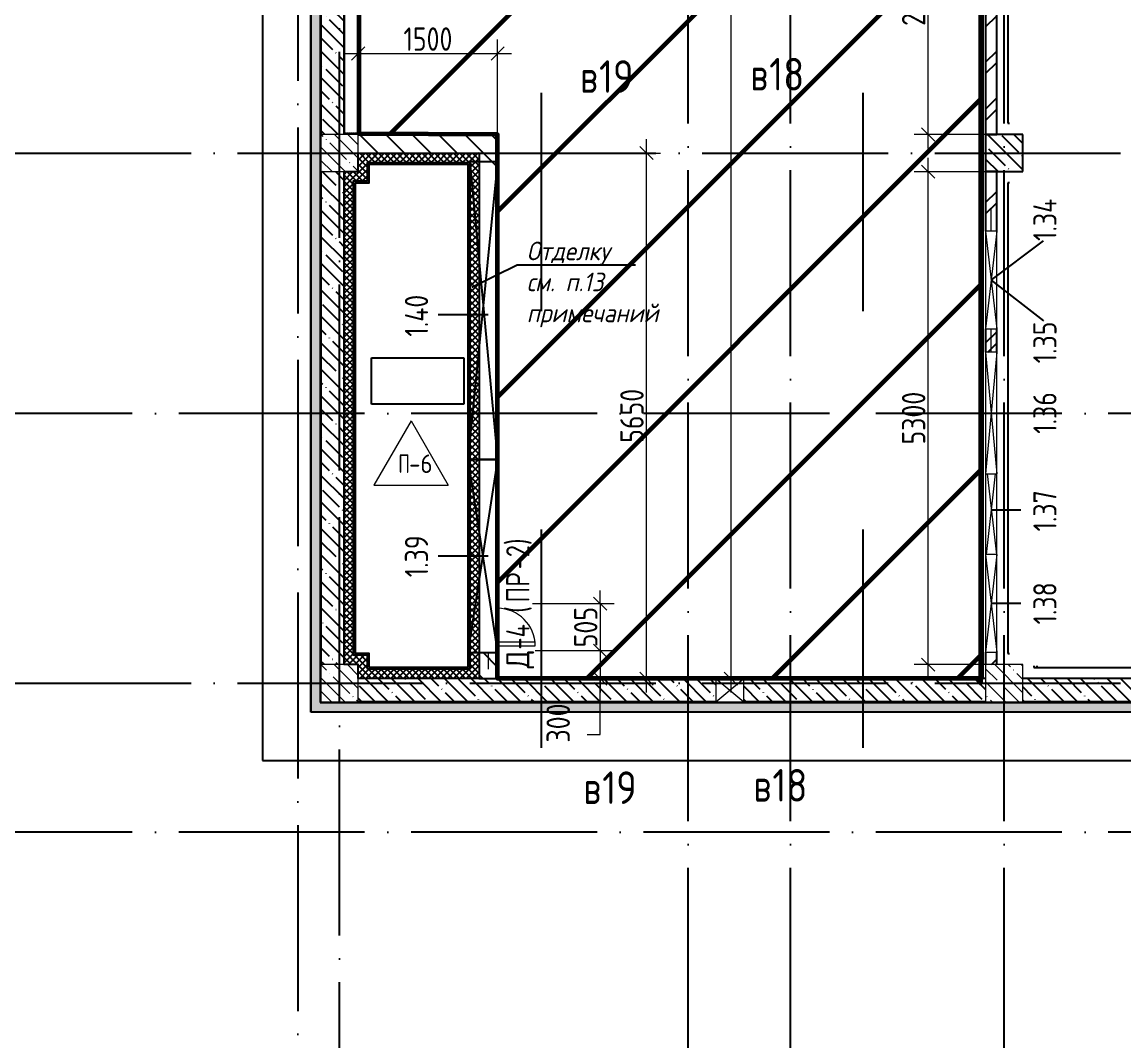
# Model space of a CAD drawing. Header units: millimetres. Extents: x -68946 to 288321, y -402657 to 324925.
# Drawn here: x 123390 to 135244, y 123576 to 134531 of the extents above; entities that cross this region are included whole.
import ezdxf

# ---------------------------------------------------------------- set-up
doc = ezdxf.new("R2010")
doc.units = ezdxf.units.MM
doc.linetypes.add('ADSK_Линия сетки', pattern=[2500, 2000, -250, 0, -250])
doc.linetypes.add('ADSK_Штриховая_ш3 п1_5', pattern=[22.5, 15, -7.5])
doc.layers.get('Defpoints').update_dxf_attribs({"color": 250})
for name, color, linetype, lineweight in [('3.4) ПТ-5         4 вып', 150, 'Continuous', 60), ('A-ANNO-DIMS', 250, 'Continuous', 9), ('A-ANNO-NOTE', 250, 'Continuous', 9), ('A-AREA-BNDY', 7, 'Continuous', 5), ('A-DETL-1', 250, 'Continuous', 53), ('A-DETL-GENF', 250, 'Continuous', 9), ('A-DETL-GENF-1', 250, 'Continuous', 5), ('A-DOOR', 250, 'Continuous', 5), ('A-DOOR-1', 250, 'Continuous', 13), ('A-DOOR-IDEN', 7, 'Continuous', 9), ('A-FLOR-IDEN', 7, 'Continuous', 9), ('A-GENM-1', 250, 'Continuous', 5), ('A-GENM-2', 250, 'Continuous', 5), ('A-GLAZ', 250, 'Continuous', 5), ('A-GLAZ-IDEN', 7, 'Continuous', 9), ('A-WALL', 250, 'Continuous', 9), ('A-WALL-1', 250, 'Continuous', 50), ('A-WALL-2', 250, 'Continuous', 5), ('A-WALL-3', 250, 'Continuous', 13), ('G-ANNO-SYMB-3', 250, 'Continuous', 9), ('G-ANNO-TEXT', 250, 'Continuous', 9), ('I-WALL', 7, 'Continuous', 9), ('I-WALL-1', 250, 'Continuous', 5), ('S-COLS-1', 250, 'Continuous', 5), ('S-COLS-2', 250, 'Continuous', 5), ('Оси-1', 250, 'ADSK_Линия сетки', 9)]:
    doc.layers.add(name, color=color, linetype=linetype, lineweight=lineweight)
doc.layers.add('A-AREA-1', color=4, linetype='ADSK_Штриховая_ш3 п1_5', lineweight=25, true_color=0x00ffff)
doc.layers.add('A-GLAZ-1', color=7, linetype='Continuous', lineweight=5, true_color=0x7f7f7f)
doc.styles.add('GOST Common_1', font='', dxfattribs={"width": 0.9, "height": 250})
doc.styles.add('GOST Common_2', font='', dxfattribs={"width": 0.8, "height": 350})
doc.styles.add('ISOCPEUR_1', font='isocpeur.ttf', dxfattribs={"width": 0.9, "height": 250})
doc.styles.add('ISOCPEUR_I', font='isocpeui.ttf', dxfattribs={"width": 0.9, "height": 12.5})
doc.styles.add('ISOCPEUR_I_1', font='ГОСТ тип А.ttf', dxfattribs={"height": 2500})
doc.styles.add('А3', font='ГОСТ тип А.ttf')
doc.styles.get('GOST Common_1').set_extended_font_data('GOST Common')
doc.styles.get('GOST Common_2').set_extended_font_data('GOST Common')
doc.dimstyles.new('ADSK_Основной_2_5_мм', dxfattribs={"dimscale": 304.8, "dimtxt": 0.824897, "dimasz": 0.463911, "dimexe": 0.492126, "dimexo": 0.001615, "dimgap": 0.098425, "dimtad": 1, "dimdec": 0, "dimlfac": 304.8, "dimdsep": 46, "dimtxsty": 'GOST Common_1', "dimblk1": 'OBLIQUE', "dimblk2": 'OBLIQUE', "dimsah": 1, "dimcen": 0.09, "dimdle": 0.492126, "dimazin": 0, "dimtfac": 1, "dimtdec": 4, "dimtix": 1, "dimtmove": 0, "dimatfit": 3, "dimfxl": 1, "dimtvp": 1, "dimtolj": 1, "dimtzin": 0, "dimlwd": 9, "dimlwe": 9, "dimarcsym": 2})
doc.dimstyles.new('ADSK_Основной_2_5_мм_1', dxfattribs={"dimscale": 304.8, "dimtxt": 0.824897, "dimasz": 0.463911, "dimexe": 0.492126, "dimexo": 0.001615, "dimgap": 0.098425, "dimtad": 1, "dimdec": 0, "dimlfac": 304.8, "dimdsep": 46, "dimtxsty": 'GOST Common_1', "dimblk1": 'OBLIQUE', "dimblk2": 'OBLIQUE', "dimsah": 1, "dimcen": 0.09, "dimdle": 0.492126, "dimazin": 0, "dimtfac": 1, "dimtdec": 4, "dimtix": 1, "dimtmove": 1, "dimatfit": 3, "dimfxl": 1, "dimtvp": 1, "dimtolj": 1, "dimtzin": 0, "dimlwd": 9, "dimlwe": 9, "dimarcsym": 2})
pattern_1 = [(135, (12755.58, 117197.27), (-142.5612, -142.5612), []), (135, (12898.14, 117197.27), (-142.5612, -142.5612), [252.016, -50.403, 3.353, -47.05])]
pattern_2 = [(0, (12755.58, 117197.27), (120.968, 69.841), [80.645, -161.29]), (120, (12755.58, 117197.27), (-120.96808, 69.84086), [80.645, -161.29]), (60, (12755.58, 117197.27), (-8e-05, 139.68186), [0, -161.29, 80.645, 0])]
pattern_3 = [(135, (12755.58, 117197.27), (-141.42136, -141.42136), [])]

# ---------------------------------------------------------------- blocks, each defined once
blk = doc.blocks.new('BSC_Колонна _Прямоугольная - 400x400-V15-АР1_Маркировочный план подвала_ Блок 2_ 3')
at = {"layer": 'S-COLS-1'}
h = blk.add_hatch(dxfattribs=at)
h.set_pattern_fill('FP_25', color=256, style=0, pattern_type=2)
h.set_pattern_definition([(135, (-121200, -10225), (-142.56192, -142.56192), []), (135, (-121057.44, -10225), (-142.56192, -142.56192), [252.016, -50.403, 3.353, -47.05])])
h.paths.add_polyline_path([(200, -200), (200, 200), (-200, 200), (-200, -200)])
at = {"layer": 'S-COLS-2'}
for p, q in [((200, 200), (-200, 200)), ((-200, 200), (-200, -200)), ((200, -200), (200, 200)), ((-200, -200), (200, -200))]:
    blk.add_line(p, q, dxfattribs=at)
blk = doc.blocks.new('BSC_Колонна _Прямоугольная - 400x400-V29-АР1_Маркировочный план подвала_ Блок 2_ 3')
at = {"layer": 'S-COLS-1'}
h = blk.add_hatch(dxfattribs=at)
h.set_pattern_fill('FP_39', color=256, style=0, pattern_type=2)
h.set_pattern_definition([(135, (-114050, -10225), (-142.56192, -142.56192), []), (135, (-113907.44, -10225), (-142.56192, -142.56192), [252.016, -50.403, 3.353, -47.05])])
h.paths.add_polyline_path([(200, -200), (200, 200), (-200, 200), (-200, -200)])
at = {"layer": 'S-COLS-2'}
for p, q in [((200, 200), (-200, 200)), ((-200, 200), (-200, -200)), ((200, -200), (200, 200)), ((-200, -200), (200, -200))]:
    blk.add_line(p, q, dxfattribs=at)
blk = doc.blocks.new('BSC_Колонна _Прямоугольная - 400x400-V34-АР1_Маркировочный план подвала_ Блок 2_ 3')
at = {"layer": 'S-COLS-1'}
h = blk.add_hatch(dxfattribs=at)
h.set_pattern_fill('FP_44', color=256, style=0, pattern_type=2)
h.set_pattern_definition([(135, (-114050, -15925), (-142.56192, -142.56192), []), (135, (-113907.44, -15925), (-142.56192, -142.56192), [252.016, -50.403, 3.353, -47.05])])
h.paths.add_polyline_path([(200, -200), (200, 200), (-200, 200), (-200, -200)])
at = {"layer": 'S-COLS-2'}
for p, q in [((200, 200), (-200, 200)), ((-200, 200), (-200, -200)), ((200, -200), (200, 200)), ((-200, -200), (200, -200))]:
    blk.add_line(p, q, dxfattribs=at)
blk = doc.blocks.new('_Wn_-As_OpeningMEP_wall__Rectangular - _Wn_-As_OpeningMEP_wall__Rectangular-40859516-АР1_Маркировочный план подвала_ Блок 2_ 3')
at = {"layer": 'A-DETL-GENF'}
for p, q in [((385, 60), (-480, 60)), ((-480, -60), (385, -60))]:
    blk.add_line(p, q, dxfattribs=at)
at = {"layer": 'A-DETL-GENF-1'}
for p, q in [((385, -44), (-480, 55)), ((385, 44), (-480, -55))]:
    blk.add_line(p, q, dxfattribs=at)
blk = doc.blocks.new('_Wn_-As_OpeningMEP_wall__Rectangular - _Wn_-As_OpeningMEP_wall__Rectangular-32771076-АР1_Маркировочный план подвала_ Блок 2_ 3')
at = {"layer": 'A-DETL-GENF'}
for p, q in [((655, 60), (-655, 60)), ((-655, 60), (-655, -60)), ((655, -60), (655, 60)), ((-655, -60), (655, -60))]:
    blk.add_line(p, q, dxfattribs=at)
at = {"layer": 'A-DETL-GENF-1'}
for p, q in [((655, -60), (-655, 60)), ((655, 60), (-655, -60)), ((-655, 60), (-655, -60)), ((655, -60), (655, 60))]:
    blk.add_line(p, q, dxfattribs=at)
blk = doc.blocks.new('_Wn_-As_OpeningMEP_wall__Rectangular - _Wn_-As_OpeningMEP_wall__Rectangular-35396657-АР1_Маркировочный план подвала_ Блок 2_ 3')
at = {"layer": 'A-DETL-GENF'}
for p, q in [((525, 60), (-525, 60)), ((-525, 60), (-525, -60)), ((525, -60), (525, 60)), ((-525, -60), (525, -60))]:
    blk.add_line(p, q, dxfattribs=at)
at = {"layer": 'A-DETL-GENF-1'}
for p, q in [((525, -60), (-525, 60)), ((525, 60), (-525, -60)), ((-525, 60), (-525, -60)), ((525, -60), (525, 60))]:
    blk.add_line(p, q, dxfattribs=at)
blk = doc.blocks.new('_Wn_-As_OpeningMEP_wall__Rectangular - _Wn_-As_OpeningMEP_wall__Rectangular-32492920-АР1_Маркировочный план подвала_ Блок 2_ 3')
at = {"layer": 'A-DETL-GENF'}
for p, q in [((150, 125), (-150, 125)), ((-150, 125), (-150, -125)), ((150, -125), (150, 125)), ((-150, -125), (150, -125))]:
    blk.add_line(p, q, dxfattribs=at)
at = {"layer": 'A-DETL-GENF-1'}
for p, q in [((150, -125), (-150, 125)), ((150, 125), (-150, -125)), ((-150, 125), (-150, -125)), ((150, -125), (150, 125))]:
    blk.add_line(p, q, dxfattribs=at)
blk = doc.blocks.new('Дверь_СКБ_1Ст - СОШ_Дв_500x1250h_форкамеры-V104-АР1_Маркировочный план подвала_ Блок 2_ 3')
at = {"layer": 'A-DOOR'}
blk.add_arc((215, 100), 405, 90, 180, dxfattribs=at)
at = {"layer": 'A-DOOR-1'}
for p, q in [((215, 505), (175, 505)), ((175, 505), (175, 100)), ((215, 100), (215, 505))]:
    blk.add_line(p, q, dxfattribs=at)
blk = doc.blocks.new('Ом_Перемычка из уголков - A1-1_05-32788940-АР1_Маркировочный план подвала_ Блок 2_ 3')
at = {"layer": 'A-GENM-2'}
for p, q in [((-650, 0), (-400, 0)), ((650, 0), (900, 0))]:
    blk.add_line(p, q, dxfattribs=at)
blk = doc.blocks.new('Ом_Перемычка из уголков - A1-1_31-32789018-АР1_Маркировочный план подвала_ Блок 2_ 3')
at = {"layer": 'A-GENM-2'}
blk.add_line((780, 0), (1030, 0), dxfattribs=at)
blk = doc.blocks.new('Ом_Перемычка из уголков - A4-0_505 100x63x6-V107-АР1_Маркировочный план подвала_ Блок 2_ 3')
at = {"layer": 'A-GENM-2'}
blk.add_line((398, 0), (577, 0), dxfattribs=at)
blk = doc.blocks.new('_Oblique')
at = {"color": 0, "linetype": 'ByBlock', "lineweight": -2}
blk.add_line((-0.5, -0.5), (0.5, 0.5), dxfattribs=at)
blk = doc.blocks.new('*D5519')
at = {"layer": 'A-ANNO-DIMS', "color": 0, "lineweight": 9, "transparency": 16777216}
for p, q in [((133137, 133172), (133137, 136372)), ((133755, 136222), (132987, 136222)), ((133755, 133322), (132987, 133322))]:
    blk.add_line(p, q, dxfattribs=at)
at = {"layer": 'Defpoints', "color": 0, "transparency": 16777216}
for p in [(133137, 136222), (133756, 136222), (133756, 133322)]:
    blk.add_point(p, dxfattribs=at)
at = {"layer": 'A-ANNO-DIMS', "color": 0, "lineweight": 9, "transparency": 16777216, "xscale": 141.4, "yscale": 141.4, "zscale": 141.4}
for p, rotation in [((133137, 136222), 90), ((133137, 133322), 270)]:
    blk.add_blockref('_Oblique', p, dxfattribs=dict(at, rotation=rotation))
at = {"layer": 'A-ANNO-DIMS', "color": 0, "lineweight": 25, "transparency": 16777216, "insert": (132981, 134772), "char_height": 251.4, "width": 756.84, "attachment_point": 5, "rotation": 90, "style": 'А3'}
blk.add_mtext('\\A1;2900', dxfattribs=at)
blk = doc.blocks.new('*D5520')
at = {"layer": 'A-ANNO-DIMS', "color": 0, "lineweight": 9, "transparency": 16777216}
for p, q in [((133137, 127472), (133137, 133072)), ((133755, 132922), (132987, 132922)), ((133755, 127622), (132987, 127622))]:
    blk.add_line(p, q, dxfattribs=at)
at = {"layer": 'Defpoints', "color": 0, "transparency": 16777216}
for p in [(133137, 132922), (133756, 132922), (133756, 127622)]:
    blk.add_point(p, dxfattribs=at)
at = {"layer": 'A-ANNO-DIMS', "color": 0, "lineweight": 9, "transparency": 16777216, "xscale": 141.4, "yscale": 141.4, "zscale": 141.4}
for p, rotation in [((133137, 132922), 90), ((133137, 127622), 270)]:
    blk.add_blockref('_Oblique', p, dxfattribs=dict(at, rotation=rotation))
at = {"layer": 'A-ANNO-DIMS', "color": 0, "lineweight": 25, "transparency": 16777216, "insert": (132981, 130272), "char_height": 251.4, "width": 756.84, "attachment_point": 5, "rotation": 90, "style": 'А3'}
blk.add_mtext('\\A1;5300', dxfattribs=at)
blk = doc.blocks.new('*D5521')
at = {"layer": 'A-ANNO-DIMS', "color": 0, "lineweight": 9, "transparency": 16777216}
for p, q in [((130107, 127322), (130107, 133272)), ((128306, 133122), (130257, 133122)), ((130007, 127472), (130257, 127472))]:
    blk.add_line(p, q, dxfattribs=at)
at = {"layer": 'Defpoints', "color": 0, "transparency": 16777216}
for p in [(128306, 133122), (130107, 133122), (130007, 127472)]:
    blk.add_point(p, dxfattribs=at)
at = {"layer": 'A-ANNO-DIMS', "color": 0, "lineweight": 9, "transparency": 16777216, "xscale": 141.4, "yscale": 141.4, "zscale": 141.4}
for p, rotation in [((130107, 133122), 90), ((130107, 127472), 270)]:
    blk.add_blockref('_Oblique', p, dxfattribs=dict(at, rotation=rotation))
at = {"layer": 'A-ANNO-DIMS', "color": 0, "lineweight": 25, "transparency": 16777216, "insert": (129951, 130297), "char_height": 251.4, "width": 756.84, "attachment_point": 5, "rotation": 90, "style": 'А3'}
blk.add_mtext('\\A1;5650', dxfattribs=at)
blk = doc.blocks.new('*D5522')
at = {"layer": 'A-ANNO-DIMS', "color": 0, "lineweight": 9, "transparency": 16777216}
for p, q in [((127006, 133323), (127006, 134342)), ((128506, 133323), (128506, 134342)), ((126856, 134192), (128656, 134192))]:
    blk.add_line(p, q, dxfattribs=at)
at = {"layer": 'Defpoints', "color": 0, "transparency": 16777216}
for p in [(128506, 134192), (127006, 133322), (128506, 133322)]:
    blk.add_point(p, dxfattribs=at)
at = {"layer": 'A-ANNO-DIMS', "color": 0, "lineweight": 9, "transparency": 16777216, "xscale": 141.4, "yscale": 141.4, "zscale": 141.4, "rotation": 180}
blk.add_blockref('_Oblique', (127006, 134192), dxfattribs=at)
at = {"layer": 'A-ANNO-DIMS', "color": 0, "lineweight": 9, "transparency": 16777216, "xscale": 141.4, "yscale": 141.4, "zscale": 141.4}
blk.add_blockref('_Oblique', (128506, 134192), dxfattribs=at)
at = {"layer": 'A-ANNO-DIMS', "color": 0, "lineweight": 25, "transparency": 16777216, "insert": (127756, 134348), "char_height": 251.4, "width": 700.59, "attachment_point": 5, "style": 'А3'}
blk.add_mtext('\\A1;1500', dxfattribs=at)
blk = doc.blocks.new('*D5591')
at = {"layer": 'A-ANNO-DIMS', "color": 0, "lineweight": 9, "transparency": 16777216}
for p, q in [((129609, 128278), (129609, 128419)), ((128882, 128278), (129759, 128278)), ((129609, 128278), (129609, 127773)), ((128911, 127773), (129759, 127773)), ((129609, 127773), (129609, 127631))]:
    blk.add_line(p, q, dxfattribs=at)
at = {"layer": 'Defpoints', "color": 0, "transparency": 16777216}
for p in [(128881, 128278), (128911, 127773), (129609, 127773)]:
    blk.add_point(p, dxfattribs=at)
at = {"layer": 'A-ANNO-DIMS', "color": 0, "lineweight": 9, "transparency": 16777216, "xscale": 141.4, "yscale": 141.4, "zscale": 141.4}
for p, rotation in [((129609, 128278), 270), ((129609, 127773), 90)]:
    blk.add_blockref('_Oblique', p, dxfattribs=dict(at, rotation=rotation))
at = {"layer": 'A-ANNO-DIMS', "color": 0, "lineweight": 25, "transparency": 16777216, "insert": (129454, 128025), "char_height": 251.4, "width": 567.63, "attachment_point": 5, "rotation": 90, "style": 'А3'}
blk.add_mtext('\\A1;505', dxfattribs=at)
blk = doc.blocks.new('*D5592')
at = {"layer": 'A-ANNO-DIMS', "color": 0, "lineweight": 9, "transparency": 16777216}
for p, q in [((129609, 127923), (129609, 127322)), ((128911, 127773), (129759, 127773)), ((129709, 127472), (129459, 127472)), ((129609, 126870), (129609, 127472)), ((129468, 126870), (129609, 126870))]:
    blk.add_line(p, q, dxfattribs=at)
at = {"layer": 'Defpoints', "color": 0, "transparency": 16777216}
for p in [(128911, 127773), (129609, 127472), (129709, 127472)]:
    blk.add_point(p, dxfattribs=at)
at = {"layer": 'A-ANNO-DIMS', "color": 0, "lineweight": 9, "transparency": 16777216, "xscale": 141.4, "yscale": 141.4, "zscale": 141.4}
for p, rotation in [((129609, 127773), 90), ((129609, 127472), 270)]:
    blk.add_blockref('_Oblique', p, dxfattribs=dict(at, rotation=rotation))
at = {"layer": 'A-ANNO-DIMS', "color": 0, "lineweight": 25, "transparency": 16777216, "insert": (129032, 126784), "char_height": 251.4, "width": 567.63, "attachment_point": 1, "rotation": 90, "line_spacing_factor": 1.022761, "style": 'А3'}
blk.add_mtext('\\A1;300', dxfattribs=at)
blk = doc.blocks.new('*D5499')
at = {"layer": 'A-ANNO-DIMS', "color": 0, "lineweight": 9, "transparency": 16777216}
for p, q in [((131014, 142752), (131014, 127322)), ((131114, 142602), (130864, 142602)), ((131114, 127472), (130864, 127472))]:
    blk.add_line(p, q, dxfattribs=at)
at = {"layer": 'Defpoints', "color": 0, "transparency": 16777216}
for p in [(131114, 142602), (131014, 127472), (131114, 127472)]:
    blk.add_point(p, dxfattribs=at)
at = {"layer": 'A-ANNO-DIMS', "color": 0, "lineweight": 9, "transparency": 16777216, "xscale": 141.4, "yscale": 141.4, "zscale": 141.4}
for p, rotation in [((131014, 142602), 90), ((131014, 127472), 270)]:
    blk.add_blockref('_Oblique', p, dxfattribs=dict(at, rotation=rotation))
at = {"layer": 'A-ANNO-DIMS', "color": 0, "lineweight": 25, "transparency": 16777216, "insert": (130858, 135037), "char_height": 251.4, "width": 833.55, "attachment_point": 5, "rotation": 90, "style": 'А3'}
blk.add_mtext('\\A1;15130', dxfattribs=at)
blk = doc.blocks.new('AAR_СКБ_Марка_Перекрытия - Марка пола-17325028-АР1_Маркировочный план подвала_ Блок 2_ 3')
at = {"layer": 'A-FLOR-IDEN'}
for p, q in [((0, 6.93), (-4, 0)), ((0, 6.93), (4, 0)), ((-4, 0), (4, 0))]:
    blk.add_line(p, q, dxfattribs=at)

msp = doc.modelspace()

# ---------------------------------------------------------------- hatches: boundary and pattern name
at = {"lineweight": 25}
h = msp.add_hatch(dxfattribs=at)
h.set_pattern_fill('ANSI37', color=256, scale=15)
h.set_pattern_definition([(45, (12755.58, 117197.27), (-33.67596, 33.67596), []), (135, (12755.58, 117197.27), (-33.67596, -33.67596), [])])
h.paths.add_polyline_path([(128305.579, 133122.2725), (127005.579, 133122.2725), (127005.579, 132922.2725), (126855.579, 132922.2725), (126855.579, 130322.3919), (126955.579, 130322.3919), (126955.579, 132822.2725), (127105.579, 132822.2725), (127105.579, 133022.2725), (128205.579, 133022.2725), (128205.579, 131383.8719), (128305.579, 131383.9437), (128305.579, 132984.0154)])
h.paths.add_polyline_path([(128305.579, 131382.0205), (128205.579, 131382.0205), (128205.579, 130322.3919), (128305.579, 130322.3919)])
h.paths.add_polyline_path([(128305.579, 130322.3919), (128205.579, 130322.3919), (128205.579, 128789.8184), (128305.579, 128789.8184), (128305.579, 129827.3184)], flags=17)
h.paths.add_polyline_path([(128305.579, 128789.8184), (128205.579, 128789.8184), (128205.579, 127572.2731), (127105.579, 127572.2731), (127105.579, 127722.2725), (126955.579, 127722.2725), (126955.579, 130322.3919), (126855.579, 130322.3919), (126855.579, 127622.2725), (127005.579, 127622.2725), (127005.579, 127472.2731), (128305.579, 127472.2731)])
at = {"layer": '3.4) ПТ-5         4 вып'}
h = msp.add_hatch(dxfattribs=at)
h.set_pattern_fill('ANSI31', color=256, scale=444)
h.paths.add_polyline_path([(165505.5794, 175922.2725), (153204.5565, 175922.2725), (153204.5565, 167092.2731), (149255.5794, 167092.2731), (149255.5784, 175522.2725), (135005.5883, 175522.2725), (135005.5883, 173822.2731), (130555.579, 173822.2731), (130555.579, 175522.2731), (121455.5793, 175522.2731), (121455.5793, 175716.2262), (106155.5788, 175716.2262), (106155.5788, 166612.2956), (110205.5784, 166612.2956), (110205.5784, 156972.2956), (113915.5784, 156952.2731), (113915.5784, 153345.7592), (117855.579, 153345.7592), (117855.579, 136622.2725), (127015.579, 136622.2725), (127015.579, 133327.2725), (128505.579, 133322.2725), (128505.579, 127472.2731), (133700.8917, 127472.2731), (133700.8917, 142722.2735), (146655.5784, 142722.2735), (146655.5784, 139012.2735), (149375.5784, 139012.2735), (149375.5784, 130197.2725), (153220.5784, 130197.2725), (153220.5784, 117287.2731), (157805.5794, 117272.2731), (157805.5784, 128892.2731), (165505.5794, 128892.2731)])
h.paths.add_polyline_path([(131455.5794, 162522.2404), (131855.5794, 162522.2404), (131855.5794, 145322.2729), (131455.5794, 145322.2729)], flags=16)
h.paths.add_polyline_path([(137205.5784, 162322.241), (137205.5784, 162522.2404), (153005.5784, 162522.2404), (153005.5784, 162522.241), (153205.5784, 162522.241), (153205.5784, 145322.2725), (153005.5784, 145322.2725), (153005.5784, 150522.2404), (149255.5794, 150522.2404), (149255.5794, 150722.2404), (153005.5784, 150722.2404), (153005.5784, 154752.4235), (149255.5784, 154752.4235), (149255.5784, 154952.4235), (153005.5784, 154952.4235), (153005.5784, 159702.2731), (149055.5784, 159702.2731), (149055.5784, 159902.2731), (153005.5784, 159902.2731), (153005.5784, 162322.241)], flags=16)
h.paths.add_polyline_path([(136905.5789, 145522.2729), (149255.5784, 145522.2729), (149255.5784, 147472.2729), (152482.3145, 147472.2729), (152482.3145, 145322.2725), (149255.5784, 145322.2725), (136905.5789, 145322.2725)], flags=16)
h.paths.add_polyline_path([(149255.5784, 140862.2725), (153005.5774, 140862.2725), (153005.5774, 140662.2725), (149255.5784, 140662.2725)], flags=16)
h.paths.add_polyline_path([(157805.5794, 171022.3919), (158005.5794, 171022.3919), (158005.5794, 157922.2725), (157805.5794, 157922.2725)], flags=16)
at = {"layer": 'A-WALL', "lineweight": 25}
for points in [[(126605.579, 127222.2731), (126605.579, 136222.2725), (126597.579, 136222.2725), (126597.579, 127222.2731), (126601.7741, 127222.2731)], [(138205.5784, 127214.2731), (138205.5784, 127222.2725), (126597.579, 127222.2731), (126597.579, 127214.2731), (137618.037, 127214.2731)]]:
    msp.add_hatch(color=256, dxfattribs=at).paths.add_polyline_path(points)
at = {"layer": 'A-WALL-2', "lineweight": 25}
h = msp.add_hatch(dxfattribs=at)
h.set_pattern_fill('FP_3', color=256, style=0, pattern_type=2)
h.set_pattern_definition(pattern_2)
h.paths.add_polyline_path([(126497.579, 127214.2731), (126597.579, 127214.2731), (126597.579, 136214.2725), (126497.579, 136214.2725), (126497.579, 127222.2731), (126495.579, 127222.2731), (126495.579, 127214.2731)])
h = msp.add_hatch(dxfattribs=at)
h.set_pattern_fill('FP_3', color=256, style=0, pattern_type=2)
h.set_pattern_definition(pattern_2)
h.paths.add_polyline_path([(138205.5784, 127112.2731), (138213.5784, 127112.2731), (138213.5784, 127214.2731), (126497.579, 127214.2731), (126497.579, 127114.2731), (138205.5784, 127114.2731)])
at = {"layer": 'I-WALL-1', "lineweight": 25}
h = msp.add_hatch(dxfattribs=at)
h.set_pattern_fill('FP_2', color=256, style=0, pattern_type=2)
h.set_pattern_definition([(45, (12755.58, 117197.27), (-251.4472, 251.4472), []), (45, (12755.58, 117578.27), (-251.4472, 251.4472), [])])
h.paths.add_polyline_path([(133875.5784, 127622.2725), (133875.5784, 127757.2725), (133755.5794, 127757.2725), (133755.5794, 127622.2725)])
h.paths.add_polyline_path([(133816.755, 130982.2731), (133875.5784, 130982.2731), (133875.5784, 131232.2731), (133755.5784, 131232.2731), (133755.5784, 130982.2731)])
h.paths.add_polyline_path([(133875.5784, 132282.2731), (133875.5784, 132922.2725), (133755.5784, 132922.2725), (133755.5784, 132282.2731)])
h.paths.add_polyline_path([(133755.5784, 133322.2725), (133875.5784, 133322.2725), (133875.5784, 136222.2725), (133755.5784, 136222.2725), (133755.5784, 134297.6734)])
h.paths.add_polyline_path([(133875.5784, 136622.2725), (133875.5784, 138192.2725), (133755.5784, 138192.2725), (133755.5784, 136622.2725)])
h.paths.add_polyline_path([(133875.5784, 139372.2725), (133875.5784, 139622.2725), (133755.5784, 139622.2725), (133755.5784, 139372.2725)])
h.paths.add_polyline_path([(133875.5784, 140022.2725), (133875.5784, 140532.2725), (133755.5784, 140532.2725), (133755.5784, 140022.2725)])
h.paths.add_polyline_path([(133755.5784, 141452.2725), (133875.5784, 141452.2725), (133875.5784, 142602.2735), (133755.5784, 142602.2735), (133755.5784, 142404.0899)])
h = msp.add_hatch(dxfattribs=at)
h.set_pattern_fill('FP_1', color=256, style=0, pattern_type=2)
h.set_pattern_definition(pattern_1)
h.paths.add_polyline_path([(126855.579, 133322.2725), (126855.579, 136222.2725), (126605.579, 136222.2725), (126605.579, 133322.2725)])
h = msp.add_hatch(dxfattribs=at)
h.set_pattern_fill('FP_159', color=256, style=0, pattern_type=2)
h.set_pattern_definition(pattern_3)
h.paths.add_polyline_path([(128305.579, 133122.2725), (128505.579, 133122.2725), (128505.579, 133322.2725), (127005.579, 133322.2725), (127005.579, 133122.2725)])
h = msp.add_hatch(dxfattribs=at)
h.set_pattern_fill('FP_159', color=256, style=0, pattern_type=2)
h.set_pattern_definition(pattern_3)
h.paths.add_polyline_path([(128305.579, 127472.2731), (128505.579, 127472.2731), (128505.579, 127752.3184), (128305.579, 127752.3184)])
h.paths.add_polyline_path([(128305.579, 132984.0154), (128505.579, 132984.0154), (128505.579, 133122.2725), (128305.579, 133122.2725)])
h = msp.add_hatch(dxfattribs=at)
h.set_pattern_fill('FP_1', color=256, style=0, pattern_type=2)
h.set_pattern_definition(pattern_1)
h.paths.add_polyline_path([(126855.579, 127622.2725), (126855.579, 132922.2725), (126605.579, 132922.2725), (126605.579, 127622.2725)])
h = msp.add_hatch(dxfattribs=at)
h.set_pattern_fill('FP_1', color=256, style=0, pattern_type=2)
h.set_pattern_definition(pattern_1)
h.paths.add_polyline_path([(133755.5784, 127222.2731), (133755.5784, 127472.2731), (131154.6142, 127472.2731), (131154.6142, 127222.2731)])
h.paths.add_polyline_path([(130854.6142, 127222.2731), (130854.6142, 127472.2731), (127005.579, 127472.2731), (127005.579, 127222.2731), (129355.8398, 127222.2731)])
h = msp.add_hatch(dxfattribs=at)
h.set_pattern_fill('FP_1', color=256, style=0, pattern_type=2)
h.set_pattern_definition(pattern_1)
h.paths.add_polyline_path([(137805.5784, 127222.2731), (137805.5784, 127472.2731), (134155.5794, 127472.2731), (134155.5794, 127222.2731), (137618.037, 127222.2731)])
at = {"layer": 'S-COLS-1', "lineweight": 25}
h = msp.add_hatch(dxfattribs=at)
h.set_pattern_fill('FP_1', color=256, style=0, pattern_type=2)
h.set_pattern_definition(pattern_1)
h.paths.add_polyline_path([(133755.5794, 132922.2725), (134155.5794, 132922.2725), (134155.5794, 133322.2725), (133755.5794, 133322.2725)])

# ---------------------------------------------------------------- linework, layer by layer
at = {"lineweight": 25}
msp.add_lwpolyline([(127005.579, 127472.2731), (127005.579, 127622.2725), (126855.579, 127622.2725), (126855.579, 132922.2725), (127005.579, 132922.2725), (127005.579, 133122.2725), (128305.579, 133122.2725), (128305.579, 127472.2731), (127005.579, 127472.2731)], dxfattribs=at)
for points in [[(127105.579, 127572.2731), (127105.579, 127722.2725), (126955.579, 127722.2725), (126955.579, 132822.2725), (127105.579, 132822.2725), (127105.579, 133022.2725), (128205.579, 133022.2725), (128205.579, 127572.2731)], [(127125.579, 127592.2731), (127125.579, 127742.2725), (126975.579, 127742.2725), (126975.579, 132802.2725), (127125.579, 132802.2725), (127125.579, 133002.2725), (128185.579, 133002.2725), (128185.579, 127592.2731)]]:
    msp.add_lwpolyline(points, close=True, dxfattribs=at)
at = {"layer": '3.4) ПТ-5         4 вып'}
msp.add_lwpolyline([(165505.5794, 175922.2725), (165505.5794, 128892.2731), (157805.5784, 128892.2731), (157805.5794, 117272.2731), (153220.5784, 117287.2731), (153220.5784, 130197.2725), (149375.5784, 130197.2725), (149375.5784, 139012.2735), (146655.5784, 139012.2735), (146655.5784, 142722.2735), (133700.8917, 142722.2735), (133700.8917, 127422.2725), (133700.8917, 127472.2731), (128505.579, 127472.2731), (128505.579, 133322.2725), (127015.579, 133327.2725), (127015.579, 136622.2725), (117855.579, 136622.2725), (117855.579, 153345.7592), (113915.5784, 153345.7592), (113915.5784, 156952.2731), (110205.5784, 156972.2956)], dxfattribs=at)
at = {"layer": 'A-ANNO-NOTE', "lineweight": 25}
for p, q in [((127148.3802, 130422.0724), (127148.3802, 130922.0724)), ((127148.3802, 130922.0724), (128142.7376, 130922.0724)), ((128142.7376, 130922.0724), (128142.7376, 130422.0724)), ((128142.7376, 130422.0724), (127148.3802, 130422.0724))]:
    msp.add_line(p, q, dxfattribs=at)
at = {"layer": 'A-AREA-1', "lineweight": 25}
for p, q in [((127010.579, 133332.2725), (126860.579, 133332.2725)), ((127015.579, 133322.2725), (127015.579, 133327.2725)), ((134305.5784, 127607.2731), (134305.5784, 127592.2731))]:
    msp.add_line(p, q, dxfattribs=at)
at = {"layer": 'A-AREA-BNDY', "lineweight": 25, "flags": 128}
msp.add_lwpolyline([(127005.579, 136622.2725), (127005.579, 136222.2725), (127015.579, 136222.2725), (127015.579, 136212.2725), (126865.579, 136212.2725), (126865.579, 136177.2725), (126865.579, 136147.2725), (126855.579, 136147.2725), (126855.579, 133332.2725), (126955.579, 133332.2725), (127010.579, 133332.2725), (127010.579, 133322.2725), (128505.579, 133322.2725), (128505.579, 127472.2731), (133730.5784, 127472.2731), (133730.5784, 142577.2735), (126750.579, 142577.2735), (126750.579, 140022.2725), (127005.579, 140022.2725), (127005.579, 139622.2725), (126750.579, 139622.2725), (126750.579, 136622.2725)], close=True, dxfattribs=at)
at = {"layer": 'A-DETL-1', "lineweight": 25}
for p, q in [((126495.579, 127112.2731), (126495.579, 136112.2725)), ((125975.579, 135592.2725), (125975.579, 126592.2731)), ((138315.5784, 127112.2731), (126495.579, 127112.2731)), ((125975.579, 126592.2731), (138835.5784, 126592.2731))]:
    msp.add_line(p, q, dxfattribs=at)
at = {"layer": 'A-DETL-GENF', "lineweight": 25}
for p, q in [((128505.579, 133027.3184), (128205.579, 133027.3184)), ((128305.579, 133027.3184), (128305.579, 129827.3184)), ((128505.579, 129827.3184), (128505.579, 133027.3184)), ((128185.579, 129827.3184), (128505.579, 129827.3184)), ((128505.579, 129827.3184), (128185.579, 129827.3184)), ((128305.579, 129827.3184), (128305.579, 127752.3184)), ((128505.579, 127752.3184), (128505.579, 129827.3184)), ((128185.579, 127752.3184), (128505.579, 127752.3184))]:
    msp.add_line(p, q, dxfattribs=at)
at = {"layer": 'A-DETL-GENF-1', "lineweight": 25}
for p, q in [((128505.579, 133027.3184), (128185.579, 129827.3184)), ((128205.579, 133027.3184), (128505.579, 129827.3184)), ((128505.579, 133027.3184), (128205.579, 133027.3184)), ((128185.579, 129827.3184), (128505.579, 129827.3184)), ((128505.579, 129827.3184), (128185.579, 127752.3184)), ((128505.579, 129827.3184), (128185.579, 129827.3184)), ((128186.7671, 129839.1995), (128505.579, 127752.3184)), ((128305.579, 127752.3184), (128505.579, 127752.3184))]:
    msp.add_line(p, q, dxfattribs=at)
at = {"layer": 'A-GLAZ-IDEN', "lineweight": 25}
for p, q in [((133815.5784, 131757.2731), (134379.3373, 132177.3016)), ((133815.5784, 131757.2731), (134379.3373, 131318.3157)), ((128405.579, 131384.0154), (127864.493, 131383.6273)), ((128405.579, 131382.0205), (127864.493, 131382.0205)), ((133815.5784, 130327.2731), (134134.3373, 130327.2731)), ((133815.5784, 129287.2725), (134134.3373, 129287.2725)), ((128405.579, 128789.8184), (127864.493, 128789.8184)), ((133815.5784, 128282.2725), (134134.3373, 128282.2725))]:
    msp.add_line(p, q, dxfattribs=at)
at = {"layer": 'A-WALL-1', "lineweight": 25}
for p, q in [((126597.579, 136214.2725), (126597.579, 127214.2731)), ((126605.579, 136222.2725), (126605.579, 133322.2725)), ((126855.579, 133322.2725), (126855.579, 136222.2725)), ((133755.5784, 136222.2725), (133755.5784, 133322.2725)), ((133875.5784, 133322.2725), (133875.5784, 136222.2725)), ((126497.579, 136114.2725), (126497.579, 127112.2731)), ((128505.579, 133322.2725), (127005.579, 133322.2725)), ((128505.579, 132984.0154), (128505.579, 133322.2725)), ((133755.5784, 133322.2725), (133875.5784, 133322.2725)), ((127005.579, 133122.2725), (128305.579, 133122.2725)), ((128305.579, 133122.2725), (128305.579, 132984.0154)), ((126605.579, 132922.2725), (126605.579, 127622.2725)), ((126855.579, 127622.2725), (126855.579, 132922.2725)), ((133755.5784, 132922.2725), (133755.5784, 132282.2731)), ((133875.5784, 132922.2725), (133755.5784, 132922.2725)), ((133875.5784, 132282.2731), (133875.5784, 132922.2725)), ((128230.1276, 131679.3189), (128715.7892, 131919.6459)), ((128715.7892, 131919.6459), (129989.1127, 131919.6459)), ((133755.5784, 131232.2731), (133755.5784, 130982.2731)), ((133875.5784, 130982.2731), (133875.5784, 131232.2731)), ((128305.579, 127752.3184), (128305.579, 127472.2731)), ((128505.579, 127472.2731), (128505.579, 127752.3184)), ((133755.5784, 127757.2725), (133755.5784, 127622.2725)), ((133875.5784, 127622.2725), (133875.5784, 127757.2725)), ((128305.579, 127472.2731), (127005.579, 127472.2731)), ((130854.6142, 127472.2731), (128505.579, 127472.2731)), ((133755.5784, 127472.2731), (131154.6142, 127472.2731)), ((137805.5784, 127472.2731), (134155.5794, 127472.2731)), ((126497.579, 127214.2731), (126495.579, 127214.2731)), ((126597.579, 127214.2731), (138213.5784, 127214.2731)), ((137805.5794, 127222.2731), (134155.5794, 127222.2731)), ((126495.579, 127114.2731), (138315.5784, 127114.2731))]:
    msp.add_line(p, q, dxfattribs=at)
at = {"layer": 'A-WALL-3', "lineweight": 25}
for p, q in [((128305.579, 127472.2731), (128505.579, 127472.2731)), ((130854.6142, 127222.2731), (127005.579, 127222.2731)), ((133755.5784, 127222.2731), (131154.6142, 127222.2731))]:
    msp.add_line(p, q, dxfattribs=at)
at = {"layer": 'G-ANNO-SYMB-3', "lineweight": 25}
for p, q in [((128977.3245, 131423.5335), (128977.3245, 133771.0659)), ((132433.4028, 133771.0659), (132433.4028, 131423.5335)), ((128977.3245, 126728.4685), (128977.3245, 129076.001)), ((132433.4028, 129076.001), (132433.4028, 126728.4685))]:
    msp.add_line(p, q, dxfattribs=at)
at = {"layer": 'I-WALL', "lineweight": 25}
for p, q in [((133995.5784, 136102.2725), (133995.5784, 133442.2725)), ((133995.5784, 133442.2725), (134010.5784, 133442.2725)), ((134010.5784, 132802.2725), (133995.5784, 132802.2725)), ((133995.5784, 132802.2725), (133995.5784, 127742.2725)), ((133995.5784, 127742.2725), (134010.5784, 127742.2725)), ((134275.5784, 127607.2731), (134275.5784, 127592.2731)), ((134275.5784, 127592.2731), (137685.5794, 127592.2731))]:
    msp.add_line(p, q, dxfattribs=at)
at = {"layer": 'S-COLS-2', "lineweight": 25}
for p, q in [((133875.5784, 133322.2725), (133755.5794, 133322.2725)), ((133755.5794, 133322.2725), (133755.5794, 132922.2725)), ((134155.5794, 133322.2725), (133875.5784, 133322.2725)), ((134155.5794, 132922.2725), (134155.5794, 133322.2725)), ((133755.5794, 132922.2725), (133875.5784, 132922.2725)), ((133875.5784, 132922.2725), (134155.5794, 132922.2725))]:
    msp.add_line(p, q, dxfattribs=at)
at = {"layer": 'Оси-1', "lineweight": 25}
for p, q in [((126355.579, 178399.2771), (126355.579, 113438.4326)), ((130555.579, 113438.4326), (130555.579, 178399.2771)), ((131655.5794, 113438.4326), (131655.5794, 178399.2771)), ((133955.5794, 113438.4326), (133955.5794, 178399.2771)), ((126805.579, 114708.4326), (126805.579, 177129.2771)), ((78205.6799, 133122.2725), (169576.458, 133122.2725)), ((169576.458, 130322.3919), (112075.5784, 130322.3919)), ((78205.6799, 127422.2725), (169576.458, 127422.2725)), ((169576.458, 125822.3322), (112075.5784, 125822.3322))]:
    msp.add_line(p, q, dxfattribs=at)

# ---------------------------------------------------------------- block references
at = {"layer": 'A-DOOR', "lineweight": 25, "rotation": 270}
msp.add_blockref('Дверь_СКБ_1Ст - СОШ_Дв_500x1250h_форкамеры-V104-АР1_Маркировочный план подвала_ Блок 2_ 3', (128405.579, 128037.5033), dxfattribs=at)
at = {"layer": 'A-FLOR-IDEN', "lineweight": 25, "xscale": 99.99999999999993, "yscale": 99.99999999999993, "zscale": 99.99999999999993}
msp.add_blockref('AAR_СКБ_Марка_Перекрытия - Марка пола-17325028-АР1_Маркировочный план подвала_ Блок 2_ 3', (127574.5957, 129551.9927), dxfattribs=at)
at = {"layer": 'A-GENM-1', "lineweight": 25}
for name, p, rotation in [('Ом_Перемычка из уголков - A1-1_05-32788940-АР1_Маркировочный план подвала_ Блок 2_ 3', (133815.5784, 131632.2731), 89.99999999999993), ('Ом_Перемычка из уголков - A1-1_31-32789018-АР1_Маркировочный план подвала_ Блок 2_ 3', (133815.5784, 130202.2731), 89.99999999999993), ('Ом_Перемычка из уголков - A4-0_505 100x63x6-V107-АР1_Маркировочный план подвала_ Блок 2_ 3', (128405.579, 128150.0033), 270)]:
    msp.add_blockref(name, p, dxfattribs=dict(at, rotation=rotation))
at = {"layer": 'A-GLAZ', "lineweight": 25, "rotation": 89.99999999999993}
for p in [(133815.5784, 131757.2731), (133815.5784, 128282.2725)]:
    msp.add_blockref('_Wn_-As_OpeningMEP_wall__Rectangular - _Wn_-As_OpeningMEP_wall__Rectangular-35396657-АР1_Маркировочный план подвала_ Блок 2_ 3', p, dxfattribs=at)
at = {"layer": 'A-GLAZ-1', "lineweight": 25}
for name, p, rotation in [('_Wn_-As_OpeningMEP_wall__Rectangular - _Wn_-As_OpeningMEP_wall__Rectangular-32771076-АР1_Маркировочный план подвала_ Блок 2_ 3', (133815.5784, 130327.2731), 89.99999999999993), ('_Wn_-As_OpeningMEP_wall__Rectangular - _Wn_-As_OpeningMEP_wall__Rectangular-40859516-АР1_Маркировочный план подвала_ Блок 2_ 3', (133815.5784, 129287.2725), 89.99999999999993), ('_Wn_-As_OpeningMEP_wall__Rectangular - _Wn_-As_OpeningMEP_wall__Rectangular-32492920-АР1_Маркировочный план подвала_ Блок 2_ 3', (131004.6142, 127347.2731), 180)]:
    msp.add_blockref(name, p, dxfattribs=dict(at, rotation=rotation))
at = {"layer": 'S-COLS-2', "lineweight": 25}
for name, p in [('BSC_Колонна _Прямоугольная - 400x400-V34-АР1_Маркировочный план подвала_ Блок 2_ 3', (126805.579, 133122.2725)), ('BSC_Колонна _Прямоугольная - 400x400-V29-АР1_Маркировочный план подвала_ Блок 2_ 3', (126805.579, 127422.2725)), ('BSC_Колонна _Прямоугольная - 400x400-V15-АР1_Маркировочный план подвала_ Блок 2_ 3', (133955.5794, 127422.2725))]:
    msp.add_blockref(name, p, dxfattribs=at)

# ---------------------------------------------------------------- texts
at = {"layer": 'A-DOOR-IDEN', "lineweight": 25, "char_height": 250, "attachment_point": 1, "rotation": 90, "style": 'GOST Common_2'}
for s, insert, width in [('-2)', (128597.8142, 128647.2982), 497.847937), ('ПР', (128597.8142, 128290.1107), 432.91125), ('-4 (', (128597.8142, 127784.0951), 613.290937), ('\\fGOST Common|b0|i0|c204|p34|;\\W.9;Д', (128597.8142, 127581.6888), 245.316375)]:
    msp.add_mtext(s, dxfattribs=dict(at, insert=insert, width=width))
at = {"layer": 'A-FLOR-IDEN', "lineweight": 25, "char_height": 200, "attachment_point": 1, "style": 'ISOCPEUR_1'}
for s, insert, width in [('\\fISOCPEUR|b0|i0|c204|p34|;\\W.7;П', (127437.2281, 129881.9961), 140.295312), ('-6', (127552.9833, 129881.9961), 404.0505)]:
    msp.add_mtext(s, dxfattribs=dict(at, insert=insert, width=width))
at = {"layer": 'A-GLAZ-IDEN', "lineweight": 25, "char_height": 250, "attachment_point": 1, "rotation": 90, "style": 'ISOCPEUR_I_1'}
for s, insert, width in [('1.34', (134267.9831, 132177.3016), 547.151719), ('1.40', (127508.1389, 131148.6808), 547.151719), ('1.35', (134267.9831, 130861.6753), 529.11375), ('1.36', (134267.9831, 130103.9164), 529.11375), ('1.37', (134267.9831, 129053.9888), 529.11375), ('1.39', (127508.1389, 128561.4981), 529.11375), ('1.38', (134267.9831, 128053.9523), 529.11375)]:
    msp.add_mtext(s, dxfattribs=dict(at, insert=insert, width=width))
at = {"layer": 'G-ANNO-SYMB-3', "lineweight": 25, "char_height": 350, "attachment_point": 1, "style": 'GOST Common_1'}
for s, insert, width in [(' 19', (129596.3506, 134120.2119), 525.907), (' 18', (131427.0193, 134144.9876), 525.907), ('\\fGOST Common|b0|i0|c204|p34|;\\W.8;в', (129395.2673, 134120.2119), 243.713), ('\\fGOST Common|b0|i0|c204|p34|;\\W.8;в', (131225.9359, 134144.9876), 243.713), (' 18', (131461.8184, 126499.1173), 525.907), ('\\fGOST Common|b0|i0|c204|p34|;\\W.8;в', (129430.0665, 126474.3416), 243.713), (' 19', (129631.1498, 126474.3416), 525.907), ('\\fGOST Common|b0|i0|c204|p34|;\\W.8;в', (131260.7351, 126499.1173), 243.713)]:
    msp.add_mtext(s, dxfattribs=dict(at, insert=insert, width=width))
at = {"layer": 'G-ANNO-TEXT', "lineweight": 25, "insert": (128819.0485, 132169.7443), "char_height": 200, "width": 1168.860375, "attachment_point": 1, "style": 'ISOCPEUR_I'}
msp.add_mtext('Отделку см. п.13 примечаний', dxfattribs=at)

# ---------------------------------------------------------------- dimensions: what is measured, and where the dimension line sits
at = {"layer": 'A-ANNO-DIMS', "lineweight": 25}
for base, p1, p2, override, picture, middle in [((131014.0728, 127472.2731), (131114.0577, 142602.2735), (131114.0577, 127472.2731), {"dimlfac": 1, "dimpost": '<>', "dimtxsty": 'А3', "dimfxl": 15130.000398}, '*D5499', (130858.3584, 135037.2733)), ((133136.7625, 136222.2725), (133755.5794, 133322.2725), (133755.5794, 136222.2725), {"dimlfac": 1, "dimpost": '<>', "dimtxsty": 'А3', "dimfxl": 2900}, '*D5519', (132981.0482, 134772.2725)), ((130106.7249, 133122.2725), (130006.74, 127472.2731), (128305.579, 133122.2725), {"dimlfac": 1, "dimpost": '<>', "dimtxsty": 'А3', "dimfxl": 5900.545913}, '*D5521', (129951.0105, 130297.2728)), ((133136.7625, 132922.2725), (133755.5794, 127622.2725), (133755.5794, 132922.2725), {"dimlfac": 1, "dimpost": '<>', "dimtxsty": 'А3', "dimfxl": 5300}, '*D5520', (132981.0482, 130272.2725)), ((129609.3993, 127772.5033), (128881.2472, 128277.5033), (128910.579, 127772.5033), {"dimlfac": 1, "dimpost": '<>', "dimtxsty": 'А3', "dimfxl": 505.85112}, '*D5591', (129453.6849, 128025.0033))]:
    dim = msp.add_linear_dim(base=base, p1=p1, p2=p2, angle=90, dimstyle='ADSK_Основной_2_5_мм', override=override, dxfattribs=at)
    dim.commit()
    dim.dimension.update_dxf_attribs({"geometry": picture, "text_midpoint": middle})
dim = msp.add_linear_dim(base=(128505.579, 134192.4513), p1=(127005.579, 133322.2725), p2=(128505.579, 133322.2725), dimstyle='ADSK_Основной_2_5_мм', override={"dimlfac": 1, "dimpost": '<>', "dimtxsty": 'А3', "dimfxl": 1500}, dxfattribs=at)
dim.commit()
dim.dimension.update_dxf_attribs({"geometry": '*D5522', "text_midpoint": (127755.579, 134348.1656)})
dim = msp.add_linear_dim(base=(129609.3993, 127472.2731), p1=(128910.579, 127772.5033), p2=(129709.3842, 127472.2731), angle=90, dimstyle='ADSK_Основной_2_5_мм_1', override={"dimlfac": 1, "dimpost": '<>', "dimtxsty": 'А3', "dimfxl": 853.362678}, dxfattribs=at)
dim.commit()
dim.dimension.update_dxf_attribs({"geometry": '*D5592', "text_midpoint": (129419.3589, 126869.9874), "dimtype": 160, "text_rotation": 90})

doc.saveas('drawing.dxf')
